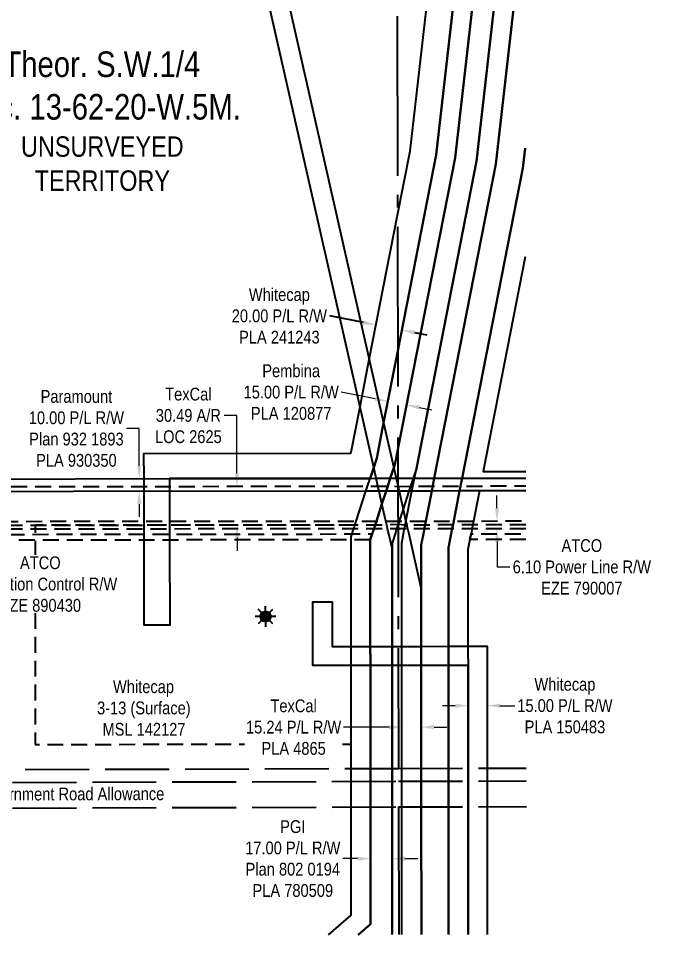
# Model space of a CAD drawing. Extents: x 500622 to 512229, y 6022177 to 6028063.
# Drawn here: x 508549 to 509062, y 6023004 to 6023735 of the extents above; entities that cross this region are included whole.
import ezdxf
from ezdxf.enums import TextEntityAlignment as Align

# ---------------------------------------------------------------- set-up
doc = ezdxf.new("R2010")
doc.units = 0
doc.header["$LTSCALE"] = 5
doc.header["$PDMODE"] = 3
doc.header["$PDSIZE"] = 30
for name, pattern in [('foc-ACCESSROAD', [3.75, 2.5, -1.25]), ('foc-FLOWLINE', [3.75, 2.5, -1.25]), ('foc-QUARTERLINE', [33, 25, -3, 2, -3]), ('foc-UNSURVEYED', [12.5, 10, -2.5])]:
    doc.linetypes.add(name, pattern=pattern)
doc.layers.get('Defpoints').update_dxf_attribs({"color": 9})
for name, color, linetype in [('C-RW', 13, 'Continuous'), ('C-SYMBOL', 7, 'Continuous'), ('C-WS', 13, 'foc-ACCESSROAD'), ('C-WS-S', 13, 'Continuous'), ('F-AR', 190, 'foc-ACCESSROAD'), ('F-EZE', 190, 'foc-FLOWLINE'), ('F-RW', 190, 'Continuous'), ('L-QSEC', 8, 'foc-QUARTERLINE'), ('L-ROAD-T', 7, 'Continuous'), ('L-UNS-T', 3, 'Continuous'), ('L-USEC', 7, 'foc-UNSURVEYED')]:
    doc.layers.add(name, color=color, linetype=linetype)
for name, color, linetype, lineweight in [('C-RW-T', 13, 'Continuous', 9), ('C-WS-T', 13, 'Continuous', 9), ('F-AR-T', 190, 'Continuous', 9), ('F-EZE-T', 190, 'Continuous', 9), ('F-RW-T', 190, 'Continuous', 9)]:
    doc.layers.add(name, color=color, linetype=linetype, lineweight=lineweight)
doc.styles.add('175L', font='ARIALN.TTF', dxfattribs={"height": 20})
doc.styles.add('80CG', font='ARIALN.TTF', dxfattribs={"height": 10})
doc.styles.add('80L', font='ARIALN.TTF', dxfattribs={"height": 10})
doc.dimstyles.new('Compass 5 000', dxfattribs={"dimscale": 5, "dimtxt": 9, "dimasz": 2, "dimexe": 0.2, "dimexo": 0.0625, "dimgap": 0.5, "dimtad": 0, "dimtih": 1, "dimtoh": 1, "dimzin": 0, "dimdsep": 46, "dimtxsty": '80CG', "dimcen": 0.1, "dimse1": 1, "dimse2": 1, "dimclrd": 256, "dimclrt": 256, "dimaunit": 1, "dimadec": 4, "dimazin": 0, "dimtfac": 0.06, "dimtofl": 0, "dimtmove": 0, "dimatfit": 1, "dimfxl": 0.2, "dimtolj": 1, "dimtzin": 0, "dimlwd": -1, "dimarcsym": 0})

# ---------------------------------------------------------------- blocks, each defined once
blk = doc.blocks.new('*D675')
at = {"layer": 'Defpoints', "color": 0, "transparency": 16777216}
for p in [(508915.78, 6023342.03), (508915.78, 6023335.93), (508923.66, 6023342.03)]:
    blk.add_point(p, dxfattribs=at)
at = {"layer": 'F-EZE-T', "transparency": 16777216}
for p, q in [((508923.65, 6023352.03), (508923.64, 6023362.03)), ((508923.67, 6023325.94), (508923.68, 6023306.04)), ((508923.68, 6023306.04), (508933.68, 6023306.04))]:
    blk.add_line(p, q, dxfattribs=at)
for points in [[(508925.32, 6023352.04), (508921.98, 6023352.03), (508923.66, 6023342.03)], [(508925.33, 6023325.94), (508922, 6023325.94), (508923.66, 6023335.94)]]:
    blk.add_solid(points, dxfattribs=at)
at = {"layer": 'F-EZE-T', "transparency": 16777216, "insert": (508990.05, 6023306.04), "char_height": 10, "attachment_point": 5, "style": '80CG'}
blk.add_mtext('\\A1;ATCO\\P6.10 Power Line R/W\\PEZE 790007', dxfattribs=at)
blk = doc.blocks.new('*D676')
at = {"layer": 'Defpoints', "color": 0, "transparency": 16777216}
for p in [(508645.83, 6023331.68), (508493.72, 6023326.93), (508645.84, 6023327.11)]:
    blk.add_point(p, dxfattribs=at)
at = {"layer": 'F-EZE-T', "transparency": 16777216}
for p, q in [((508493.7, 6023341.5), (508493.69, 6023351.5)), ((508493.73, 6023316.93), (508493.76, 6023292.59)), ((508493.76, 6023292.59), (508503.76, 6023292.59))]:
    blk.add_line(p, q, dxfattribs=at)
for points in [[(508495.37, 6023341.5), (508492.03, 6023341.5), (508493.71, 6023331.5)], [(508495.4, 6023316.93), (508492.06, 6023316.93), (508493.72, 6023326.93)]]:
    blk.add_solid(points, dxfattribs=at)
at = {"layer": 'F-EZE-T', "transparency": 16777216, "insert": (508566.35, 6023292.59), "char_height": 10, "attachment_point": 5, "style": '80CG', "bg_fill": 3, "box_fill_scale": 1.1, "bg_fill_color": 256, "bg_fill_true_color": 13158600, "bg_fill_transparency": 0}
blk.add_mtext('\\A1;ATCO\\PVegetation Control R/W\\PEZE 890430', dxfattribs=at)
blk = doc.blocks.new('*D677')
at = {"layer": 'C-RW-T', "transparency": 16777216}
for p, q in [((508890.99, 6023197.41), (508880.99, 6023197.41)), ((508925.99, 6023197.42), (508937.72, 6023197.43))]:
    blk.add_line(p, q, dxfattribs=at)
for points in [[(508890.99, 6023199.08), (508890.99, 6023195.75), (508900.99, 6023197.42)], [(508925.99, 6023199.09), (508925.99, 6023195.76), (508915.99, 6023197.42)]]:
    blk.add_solid(points, dxfattribs=at)
at = {"layer": 'Defpoints', "color": 0, "transparency": 16777216}
for p in [(508915.99, 6023197.42), (508900.99, 6023178.3), (508915.99, 6023178.3)]:
    blk.add_point(p, dxfattribs=at)
at = {"layer": 'C-RW-T', "transparency": 16777216, "insert": (508976.81, 6023197.43), "char_height": 10, "attachment_point": 5, "style": '80CG'}
blk.add_mtext('\\A1;Whitecap\\P15.00 P/L R/W\\PPLA 150483', dxfattribs=at)
blk = doc.blocks.new('*D678')
at = {"layer": 'Defpoints', "color": 0, "transparency": 16777216}
for p in [(508734.6, 6023793.86), (508780.25, 6023591.89), (508795.11, 6023595.25)]:
    blk.add_point(p, dxfattribs=at)
at = {"layer": 'F-RW-T', "transparency": 16777216}
for p, q in [((508759.21, 6023799.42), (508768.97, 6023801.62)), ((508724.85, 6023791.65), (508715.09, 6023789.45))]:
    blk.add_line(p, q, dxfattribs=at)
for points in [[(508758.84, 6023801.04), (508759.58, 6023797.79), (508749.46, 6023797.21)], [(508724.48, 6023793.28), (508725.21, 6023790.02), (508734.6, 6023793.86)]]:
    blk.add_solid(points, dxfattribs=at)
at = {"layer": 'F-RW-T', "transparency": 16777216, "insert": (508676.01, 6023789.45), "char_height": 10, "attachment_point": 5, "style": '80CG'}
blk.add_mtext('\\A1;Paramount\\P15.23 P/L R/W\\PPlan 782 1151\\PPLA 770641', dxfattribs=at)
blk = doc.blocks.new('*D689')
at = {"layer": 'Defpoints', "color": 0, "transparency": 16777216}
for p in [(508598.87, 6023375.15), (508643.71, 6023375.21), (508598.88, 6023365.16)]:
    blk.add_point(p, dxfattribs=at)
at = {"layer": 'F-RW-T', "transparency": 16777216}
for p, q in [((508643.67, 6023414.47), (508633.67, 6023414.47)), ((508643.7, 6023385.21), (508643.67, 6023414.47)), ((508643.74, 6023355.21), (508643.75, 6023345.21))]:
    blk.add_line(p, q, dxfattribs=at)
for points in [[(508645.37, 6023385.21), (508642.04, 6023385.2), (508643.71, 6023375.21)], [(508645.41, 6023355.22), (508642.07, 6023355.21), (508643.73, 6023365.21)]]:
    blk.add_solid(points, dxfattribs=at)
at = {"layer": 'F-RW-T', "transparency": 16777216, "insert": (508594.58, 6023414.47), "char_height": 10, "attachment_point": 5, "style": '80CG'}
blk.add_mtext('\\A1;Paramount\\P10.00 P/L R/W\\PPlan 932 1893\\PPLA 930350', dxfattribs=at)
blk = doc.blocks.new('GAS')
h = blk.add_hatch(color=255)
h.dxf.hatch_style = 1
edge = h.paths.add_edge_path()
edge.add_arc((0, 0), 0.9, 0, 360)
for p, q in [((0, 0.81), (0, 1.62)), ((-0.81, 0), (-1.62, 0)), ((-0.57, 0.57), (-1.14, 1.14)), ((0.57, 0.57), (1.14, 1.14)), ((1.62, 0), (0.81, 0)), ((-0.57, -0.57), (-1.14, -1.14)), ((0, -0.81), (0, -1.62)), ((1.14, -1.14), (0.57, -0.57))]:
    blk.add_line(p, q)
blk.add_circle((0, 0), 0.8)
blk = doc.blocks.new('*D1176')
at = {"layer": 'Defpoints', "color": 0, "transparency": 16777216}
for p in [(508824.58, 6023174.48), (508841.58, 6023174.49), (508824.61, 6023077.67)]:
    blk.add_point(p, dxfattribs=at)
at = {"layer": 'F-RW-T', "transparency": 16777216}
for p, q in [((508814.61, 6023077.66), (508802.98, 6023077.66)), ((508851.6, 6023077.67), (508861.6, 6023077.68))]:
    blk.add_line(p, q, dxfattribs=at)
for points in [[(508814.61, 6023079.33), (508814.61, 6023076), (508824.61, 6023077.67)], [(508851.6, 6023079.34), (508851.6, 6023076.01), (508841.6, 6023077.67)]]:
    blk.add_solid(points, dxfattribs=at)
at = {"layer": 'F-RW-T', "transparency": 16777216, "insert": (508763.89, 6023077.66), "char_height": 10, "attachment_point": 5, "style": '80CG'}
blk.add_mtext('\\A1;PGI\\P17.00 P/L R/W\\PPlan 802 0194\\PPLA 780509', dxfattribs=at)
blk = doc.blocks.new('*D1177')
at = {"layer": 'Defpoints', "color": 0, "transparency": 16777216}
for p in [(508843.76, 6023463.72), (508858.46, 6023460.84), (508838.28, 6023435.74)]:
    blk.add_point(p, dxfattribs=at)
at = {"layer": 'F-RW-T', "transparency": 16777216}
for p, q in [((508828.46, 6023437.66), (508801.7, 6023442.9)), ((508862.8, 6023430.94), (508872.61, 6023429.02))]:
    blk.add_line(p, q, dxfattribs=at)
for points in [[(508828.79, 6023439.3), (508828.14, 6023436.03), (508838.28, 6023435.74)], [(508863.12, 6023432.58), (508862.48, 6023429.31), (508852.98, 6023432.86)]]:
    blk.add_solid(points, dxfattribs=at)
at = {"layer": 'F-RW-T', "transparency": 16777216, "insert": (508762.62, 6023442.9), "char_height": 10, "attachment_point": 5, "style": '80CG'}
blk.add_mtext('\\A1;Pembina\\P15.00 P/L R/W\\PPLA 120877', dxfattribs=at)
blk = doc.blocks.new('*D1178')
at = {"layer": 'Defpoints', "color": 0, "transparency": 16777216}
for p in [(508849.18, 6023185.85), (508864.42, 6023185.85), (508849.18, 6023180.58)]:
    blk.add_point(p, dxfattribs=at)
at = {"layer": 'F-RW-T', "transparency": 16777216}
for p, q in [((508839.18, 6023180.58), (508803.61, 6023180.57)), ((508874.42, 6023180.59), (508884.42, 6023180.59))]:
    blk.add_line(p, q, dxfattribs=at)
for points in [[(508839.18, 6023182.25), (508839.18, 6023178.91), (508849.18, 6023180.58)], [(508874.42, 6023182.26), (508874.42, 6023178.92), (508864.42, 6023180.59)]]:
    blk.add_solid(points, dxfattribs=at)
at = {"layer": 'F-RW-T', "transparency": 16777216, "insert": (508764.53, 6023180.57), "char_height": 10, "attachment_point": 5, "style": '80CG', "bg_fill": 3, "box_fill_scale": 1.1, "bg_fill_color": 256, "bg_fill_true_color": 13158600, "bg_fill_transparency": 0}
blk.add_mtext('\\A1;TexCal\\P15.24 P/L R/W\\PPLA 4865', dxfattribs=at)
blk = doc.blocks.new('*D1303')
at = {"layer": 'C-RW', "transparency": 16777216}
for p, q in [((508819.19, 6023497.44), (508792.91, 6023502.58)), ((508859.02, 6023489.65), (508868.83, 6023487.73))]:
    blk.add_line(p, q, dxfattribs=at)
for points in [[(508819.5, 6023499.08), (508818.87, 6023495.81), (508829, 6023495.52)], [(508859.34, 6023491.29), (508858.7, 6023488.02), (508849.21, 6023491.57)]]:
    blk.add_solid(points, dxfattribs=at)
at = {"layer": 'Defpoints', "color": 0, "transparency": 16777216}
for p in [(508829.23, 6023496.71), (508829, 6023495.52), (508849.44, 6023492.76)]:
    blk.add_point(p, dxfattribs=at)
at = {"layer": 'C-RW', "transparency": 16777216, "insert": (508753.37, 6023502.58), "char_height": 10, "attachment_point": 5, "style": '80CG'}
blk.add_mtext('\\A1;Whitecap\\P20.00 P/L R/W\\PPLA 241243', dxfattribs=at)
blk = doc.blocks.new('*D1314')
at = {"layer": 'Defpoints', "color": 0, "transparency": 16777216}
for p in [(508720.21, 6023369.2), (508727.8, 6023369.21), (508727.84, 6023338.73)]:
    blk.add_point(p, dxfattribs=at)
at = {"layer": 'F-AR-T', "transparency": 16777216}
for p, q in [((508720.15, 6023424.65), (508710.15, 6023424.65)), ((508720.2, 6023379.2), (508720.15, 6023424.65)), ((508720.26, 6023328.72), (508720.27, 6023318.72))]:
    blk.add_line(p, q, dxfattribs=at)
for points in [[(508721.87, 6023379.2), (508718.53, 6023379.2), (508720.21, 6023369.2)], [(508721.93, 6023328.72), (508718.59, 6023328.72), (508720.25, 6023338.72)]]:
    blk.add_solid(points, dxfattribs=at)
at = {"layer": 'F-AR-T', "transparency": 16777216, "insert": (508682.18, 6023424.65), "char_height": 10, "attachment_point": 5, "style": '80CG'}
blk.add_mtext('\\A1;TexCal\\P30.49 A/R\\PLOC 2625', dxfattribs=at)

msp = doc.modelspace()

# ---------------------------------------------------------------- linework, layer by layer
at = {"layer": 'C-RW'}
for points in [[(508911.803, 6023942.567), (508876.055, 6023628.752), (508846.003, 6023475.207), (508834.975, 6023418.857), (508829.564, 6023391.213), (508827.227, 6023384.045), (508824.418, 6023375.431), (508667.467, 6023375.232), (508667.471, 6023369.136), (508667.474, 6023365.238), (508667.49, 6023341.839), (508667.492, 6023338.656), (508667.495, 6023335.753), (508667.498, 6023331.707), (508667.501, 6023327.138), (508667.548, 6023260.592), (508647.559, 6023260.577), (508647.511, 6023327.114), (508647.507, 6023331.683), (508647.504, 6023335.736), (508647.502, 6023338.63), (508647.5, 6023341.824), (508647.483, 6023365.214), (508647.48, 6023369.112), (508647.476, 6023375.206), (508647.461, 6023394.957), (508809.239, 6023395.075), (508809.515, 6023395.923), (508816.486, 6023431.56), (508823.731, 6023468.596), (508845.797, 6023581.397), (508855.596, 6023631.489), (508891.186, 6023942.513)], [(508901.036, 6023018.31), (508901.008, 6023118.251), (508901, 6023148.41), (508900.977, 6023228.892), (508885.734, 6023228.891), (508864.409, 6023228.888), (508849.166, 6023228.886), (508846.48, 6023228.886), (508841.561, 6023228.885), (508824.568, 6023228.883), (508809.593, 6023228.881), (508779.668, 6023228.877), (508779.584, 6023278.859), (508794.584, 6023278.862), (508794.669, 6023243.883), (508809.589, 6023243.885), (508824.565, 6023243.886), (508841.557, 6023243.888), (508846.451, 6023243.889), (508849.162, 6023243.889), (508864.405, 6023243.891), (508885.73, 6023243.893), (508900.973, 6023243.896), (508915.976, 6023243.897), (508916.003, 6023148.45), (508916.012, 6023118.29), (508916.039, 6023018.351)]]:
    msp.add_lwpolyline(points, dxfattribs=at)
at = {"layer": 'C-WS', "flags": 128}
msp.add_lwpolyline([(508812.519, 6023338.842), (508562.277, 6023338.67), (508562.389, 6023167.113), (508809.578, 6023167.282), (508809.576, 6023208.91), (508809.571, 6023329.755), (508812.519, 6023338.842)], dxfattribs=at)
at = {"layer": 'F-AR', "flags": 128}
msp.add_lwpolyline([(508946.213, 6023338.984), (508904.704, 6023338.934), (508889.168, 6023338.915), (508867.434, 6023338.89), (508853.055, 6023338.873), (508851.899, 6023338.871), (508846.267, 6023339.221), (508837.442, 6023338.854), (508828.257, 6023338.843), (508812.519, 6023338.842), (508594.743, 6023338.564), (508426.699, 6023338.555), (508416.697, 6023338.554), (508415.764, 6023338.554), (508401.724, 6023338.553), (508362.803, 6023338.551), (508347.808, 6023338.55), (508337.804, 6023338.55), (508331.977, 6023338.549), (508328.928, 6023338.549), (508328.878, 6023364.843), (508328.87, 6023369.036), (508331.918, 6023369.036), (508337.83, 6023369.036), (508347.824, 6023369.036), (508362.828, 6023369.037), (508594.73, 6023369.05), (508822.427, 6023369.322), (508830.553, 6023369.332), (508838.201, 6023369.342), (508846.209, 6023369.161), (508856.08, 6023369.364), (508857.869, 6023369.365), (508873.402, 6023369.384), (508895.137, 6023369.41), (508946.154, 6023369.471)], dxfattribs=at)
at = {"layer": 'F-EZE', "flags": 128}
for points in [[(508946.219, 6023335.954), (508904.116, 6023335.923), (508894.406, 6023335.916), (508888.581, 6023335.912), (508872.671, 6023335.9), (508866.848, 6023335.896), (508853.73, 6023335.885), (508851.314, 6023335.884), (508846.273, 6023335.88), (508845.154, 6023335.879), (508838.116, 6023335.873), (508831.462, 6023335.868), (508827.287, 6023335.865), (508811.553, 6023335.873), (508594.746, 6023335.694), (508416.703, 6023335.561), (508401.726, 6023335.55), (508362.8, 6023335.522), (508347.811, 6023335.511), (508337.815, 6023335.503), (508331.982, 6023335.499), (508331.979, 6023337.409), (508331.977, 6023338.549), (508331.971, 6023341.597), (508337.807, 6023341.601), (508347.812, 6023341.608), (508362.805, 6023341.618), (508415.816, 6023341.656), (508434.383, 6023341.669), (508813.527, 6023341.952), (508829.275, 6023341.964), (508831.458, 6023341.966), (508836.737, 6023341.97), (508846.261, 6023341.977), (508847.162, 6023341.978), (508852.442, 6023341.731), (508868.042, 6023341.994), (508872.667, 6023341.997), (508889.774, 6023342.01), (508894.402, 6023342.014), (508905.309, 6023342.021), (508946.207, 6023342.051)], [(508946.236, 6023327.476), (508902.453, 6023327.424), (508903.347, 6023331.996), (508946.227, 6023332.048)]]:
    msp.add_lwpolyline(points, dxfattribs=at)
msp.add_lwpolyline([(508824.544, 6023327.407), (508809.571, 6023327.319), (508679.758, 6023327.153), (508426.073, 6023326.85), (508416.726, 6023326.84), (508415.569, 6023326.838), (508401.732, 6023326.822), (508362.793, 6023326.777), (508347.797, 6023326.76), (508347.843, 6023331.33), (508362.797, 6023331.348), (508401.729, 6023331.393), (508415.645, 6023331.409), (508416.725, 6023331.41), (508426.149, 6023331.421), (508679.757, 6023331.723), (508810.249, 6023331.878), (508825.995, 6023331.902), (508824.544, 6023327.407)], close=True, dxfattribs=at)
at = {"layer": 'F-RW'}
for points in [[(508849.225, 6023018.169), (508849.197, 6023118.115), (508849.188, 6023148.273), (508849.139, 6023324.773), (508850.541, 6023331.932), (508851.138, 6023334.982), (508851.735, 6023338.032), (508852.435, 6023341.612), (508857.108, 6023365.477), (508859.064, 6023375.472), (508860.562, 6023383.113), (508907.686, 6023623.856), (508943.996, 6023942.652), (508965.253, 6024129.232), (508966.967, 6024144.23), (508967.172, 6024146.103), (508970.332, 6024173.877), (508970.535, 6024175.632), (508970.846, 6024178.356), (508970.989, 6024179.61), (508971.208, 6024181.483), (509035.64, 6024747.078), (509047.072, 6024847.439)], [(508864.468, 6023018.211), (508864.44, 6023118.154), (508864.432, 6023148.314), (508864.393, 6023288.709), (508864.383, 6023323.298), (508866.076, 6023331.951), (508866.673, 6023335.001), (508867.27, 6023338.051), (508872.641, 6023365.495), (508874.598, 6023375.491), (508922.751, 6023621.531), (508959.338, 6023942.693), (508980.602, 6024129.371), (508982.312, 6024144.379), (508985.675, 6024173.908), (508986.543, 6024181.525), (509050.974, 6024747.119), (509062.406, 6024847.474)], [(509062.406, 6024847.474), (509050.974, 6024747.119), (508986.543, 6024181.525), (508985.675, 6024173.908), (508982.312, 6024144.379), (508980.602, 6024129.371), (508959.338, 6023942.693), (508922.751, 6023621.531), (508874.598, 6023375.491), (508872.641, 6023365.495), (508867.27, 6023338.051), (508866.673, 6023335.001), (508866.076, 6023331.951), (508864.383, 6023323.298), (508864.393, 6023288.709), (508864.432, 6023148.314), (508864.44, 6023118.154), (508864.468, 6023018.211)], [(508841.62, 6023018.149), (508841.62, 6023018.668), (508841.604, 6023118.094), (508841.584, 6023148.253), (508841.536, 6023320.74), (508839.009, 6023331.919), (508838.321, 6023334.967), (508838.116, 6023335.873), (508837.632, 6023338.015), (508837.442, 6023338.854), (508836.737, 6023341.97), (508833.683, 6023355.483), (508831.432, 6023365.445), (508830.553, 6023369.332), (508829.173, 6023375.437), (508827.227, 6023384.045), (508701.119, 6023941.99)], [(508716.726, 6023942.033), (508834.975, 6023418.857), (508842.906, 6023383.773), (508844.786, 6023375.454), (508846.209, 6023369.161), (508847.044, 6023365.465), (508850.222, 6023351.404), (508852.442, 6023341.731), (508853.055, 6023338.873), (508853.245, 6023338.034), (508853.73, 6023335.885), (508853.934, 6023334.986), (508854.623, 6023331.938), (508864.393, 6023288.709), (508864.432, 6023148.314), (508864.44, 6023118.154), (508864.468, 6023018.211)], [(508791.953, 6023018.014), (508809.632, 6023033.292), (508809.609, 6023118.004), (508809.601, 6023148.163), (508809.606, 6023183.897), (508809.568, 6023327.326), (508809.57, 6023329.788), (508810.239, 6023331.876), (508811.238, 6023334.913), (508811.553, 6023335.873), (508812.238, 6023337.988), (508812.519, 6023338.842), (508813.527, 6023341.952), (508821.159, 6023365.432), (508822.427, 6023369.322), (508824.418, 6023375.431), (508827.227, 6023384.045), (508829.564, 6023391.213), (508834.975, 6023418.857), (508846.003, 6023475.207), (508876.055, 6023628.752), (508911.803, 6023942.567)], [(508926.897, 6023942.608), (508890.881, 6023626.456), (508846.153, 6023397.973), (508844.102, 6023387.44), (508842.906, 6023383.773), (508840.193, 6023375.45), (508838.201, 6023369.342), (508836.933, 6023365.454), (508833.683, 6023355.483), (508829.275, 6023341.964), (508828.257, 6023338.843), (508827.992, 6023338.03), (508827.287, 6023335.865), (508826.99, 6023334.952), (508825.996, 6023331.902), (508824.544, 6023327.42), (508824.589, 6023148.205), (508824.599, 6023118.046), (508824.627, 6023026.44), (508814.887, 6023018.023)], [(508814.95, 6023018.076), (508824.627, 6023026.44), (508824.599, 6023118.046), (508824.589, 6023148.205), (508824.544, 6023327.42), (508825.996, 6023331.902), (508826.99, 6023334.952), (508827.287, 6023335.865), (508827.992, 6023338.03), (508828.257, 6023338.843), (508829.275, 6023341.964), (508833.683, 6023355.483), (508836.933, 6023365.454), (508838.201, 6023369.342), (508840.193, 6023375.45), (508842.906, 6023383.773), (508844.102, 6023387.44), (508846.153, 6023397.973), (508890.881, 6023626.456), (508926.897, 6023942.608)], [(508926.897, 6023942.608), (508890.881, 6023626.456), (508846.153, 6023397.973), (508844.102, 6023387.44), (508842.906, 6023383.773), (508840.193, 6023375.45), (508838.201, 6023369.342), (508836.933, 6023365.454), (508833.683, 6023355.483), (508829.275, 6023341.964), (508828.257, 6023338.843), (508827.992, 6023338.03), (508827.287, 6023335.865), (508826.99, 6023334.952), (508825.996, 6023331.902), (508824.544, 6023327.42), (508824.589, 6023148.205), (508824.599, 6023118.046), (508824.627, 6023026.44), (508814.95, 6023018.076)], [(508943.996, 6023942.652), (508907.686, 6023623.856), (508860.562, 6023383.113), (508858.071, 6023375.471), (508856.08, 6023369.364), (508854.812, 6023365.474), (508850.222, 6023351.404), (508847.162, 6023341.978), (508846.267, 6023339.221), (508845.852, 6023338.025), (508845.154, 6023335.879), (508844.861, 6023334.976), (508843.868, 6023331.925), (508841.535, 6023324.754), (508841.536, 6023320.74), (508841.584, 6023148.253), (508841.604, 6023118.094), (508841.62, 6023018.668), (508841.017, 6023018.147)], [(508885.793, 6023018.215), (508885.765, 6023118.211), (508885.757, 6023148.37), (508885.708, 6023321.236), (508887.811, 6023331.977), (508888.407, 6023335.027), (508889.004, 6023338.077), (508894.376, 6023365.522), (508896.332, 6023375.517), (508943.843, 6023618.274), (508945.642, 6023634.066)], [(508885.793, 6023018.215), (508885.765, 6023118.211), (508885.757, 6023148.37), (508885.708, 6023321.236), (508887.811, 6023331.977), (508888.407, 6023335.027), (508889.004, 6023338.077), (508894.376, 6023365.522), (508896.332, 6023375.517), (508943.843, 6023618.274), (508945.642, 6023634.066)], [(508945.642, 6023634.066), (508943.843, 6023618.274), (508896.332, 6023375.517), (508894.376, 6023365.522), (508889.004, 6023338.077), (508888.407, 6023335.027), (508887.811, 6023331.977), (508885.708, 6023321.236), (508885.757, 6023148.37), (508885.765, 6023118.211), (508885.793, 6023018.269)], [(508945.807, 6023548.946), (508912.895, 6023380.787), (508946.132, 6023380.827)], [(508362.832, 6023374.858), (508824.418, 6023375.431), (508829.173, 6023375.437), (508840.193, 6023375.45), (508844.786, 6023375.454), (508846.197, 6023375.456), (508858.071, 6023375.471), (508859.064, 6023375.472), (508874.598, 6023375.491), (508896.332, 6023375.517), (508946.142, 6023375.577)], [(508946.162, 6023365.583), (508909.912, 6023365.54), (508894.376, 6023365.522), (508872.641, 6023365.495), (508857.108, 6023365.477), (508854.812, 6023365.474), (508847.044, 6023365.465), (508846.216, 6023365.464), (508836.933, 6023365.454), (508831.432, 6023365.445), (508821.159, 6023365.432), (508362.825, 6023364.87)], [(508946.162, 6023365.583), (508909.912, 6023365.54), (508904.54, 6023338.095), (508903.944, 6023335.046), (508903.347, 6023331.996), (508902.452, 6023327.424), (508900.952, 6023319.76), (508901, 6023148.41), (508901.008, 6023118.251), (508901.036, 6023018.256)]]:
    msp.add_lwpolyline(points, dxfattribs=at)
at = {"layer": 'L-QSEC', "flags": 128}
for points in [[(508845.175, 6023902.399), (508846.637, 6023148.267)], [(508846.695, 6023118.108), (508846.889, 6023018.163)]]:
    msp.add_lwpolyline(points, dxfattribs=at)
at = {"layer": 'L-USEC'}
for p, q in [((508054.591, 6023146.122), (508846.613, 6023148.272)), ((508846.613, 6023148.272), (508946.582, 6023148.543)), ((508044.554, 6023136.04), (508846.64, 6023138.217)), ((508846.64, 6023138.217), (508946.602, 6023138.488)), ((508044.59, 6023115.931), (508846.695, 6023118.108)), ((508846.695, 6023118.108), (508946.641, 6023118.379))]:
    msp.add_line(p, q, dxfattribs=at)

# ---------------------------------------------------------------- block references
at = {"layer": 'C-WS-S', "xscale": 5, "yscale": 5, "zscale": 5}
msp.add_blockref('GAS', (508742.588, 6023267.247), dxfattribs=at)

# ---------------------------------------------------------------- texts
at = {"layer": 'C-SYMBOL', "color": 3, "insert": (508614.448, 6023709.68), "char_height": 20, "width": 215.98445, "attachment_point": 2, "style": '175L'}
msp.add_mtext('Theor. S.W.1/4\\PSec. 13-62-20-W.5M.', dxfattribs=at)
at = {"layer": 'C-WS-T', "insert": (508609.158, 6023217.309), "char_height": 10, "attachment_point": 1, "style": '80L'}
msp.add_mtext_dynamic_manual_height_columns('\\pi14.04;Whitecap\\P\\pi1.571;3-13 (Surface)\\P\\pi5.8206;MSL 142127', width=75.20875, gutter_width=50, heights=[0], dxfattribs=at)
at = {"layer": 'L-ROAD-T', "style": '80L'}
msp.add_text('Theoretic Government Road Allowance', height=10, rotation=0.155493, dxfattribs=at).set_placement((508563.382, 6023128.233), align=Align.MIDDLE_CENTER)
at = {"layer": 'L-UNS-T', "color": 3, "insert": (508614.86, 6023621.765), "char_height": 16, "attachment_point": 5, "style": '80L'}
msp.add_mtext_dynamic_manual_height_columns('UNSURVEYED TERRITORY', width=126.41375, gutter_width=47.5, heights=[0], dxfattribs=at)

# ---------------------------------------------------------------- dimensions: what is measured, and where the dimension line sits
at = {"layer": 'C-RW', "color": 3}
dim = msp.add_linear_dim(base=(508828.999, 6023495.525), p1=(508849.438, 6023492.758), p2=(508829.231, 6023496.711), angle=168.931829, text='Whitecap\\P20.00 P/L R/W\\PPLA 241243', dimstyle='Compass 5 000', dxfattribs=at)
dim.commit()
dim.dimension.update_dxf_attribs({"geometry": '*D1303', "text_midpoint": (508753.368, 6023502.585), "dimtype": 161})
at = {"layer": 'C-RW-T'}
dim = msp.add_linear_dim(base=(508915.989, 6023197.421), p1=(508900.992, 6023178.296), p2=(508915.995, 6023178.3), angle=0.016135, text='Whitecap\\P15.00 P/L R/W\\PPLA 150483', dimstyle='Compass 5 000', dxfattribs=at)
dim.commit()
dim.dimension.update_dxf_attribs({"geometry": '*D677', "text_midpoint": (508976.809, 6023197.427), "dimtype": 161})
at = {"layer": 'F-AR-T'}
dim = msp.add_linear_dim(base=(508720.211, 6023369.2), p1=(508727.837, 6023338.73), p2=(508727.8, 6023369.209), angle=90.068466, text='TexCal\\P30.49 A/R\\PLOC 2625', dimstyle='Compass 5 000', dxfattribs=at)
dim.commit()
dim.dimension.update_dxf_attribs({"geometry": '*D1314', "text_midpoint": (508682.181, 6023424.645), "dimtype": 161})
at = {"layer": 'F-EZE-T'}
dim = msp.add_linear_dim(base=(508923.656, 6023342.035), p1=(508915.781, 6023335.931), p2=(508915.776, 6023342.029), angle=90.042198, text='ATCO\\P6.10 Power Line R/W\\PEZE 790007', dimstyle='Compass 5 000', dxfattribs=at)
dim.commit()
dim.dimension.update_dxf_attribs({"geometry": '*D675', "text_midpoint": (508990.047, 6023306.042), "dimtype": 161})
at = {"layer": 'F-RW-T'}
dim = msp.add_linear_dim(base=(508734.601, 6023793.855), p1=(508795.107, 6023595.246), p2=(508780.25, 6023591.888), angle=192.736109, text='Paramount\\P15.23 P/L R/W\\PPlan 782 1151\\PPLA 770641', dimstyle='Compass 5 000', dxfattribs=at)
dim.commit()
dim.dimension.update_dxf_attribs({"geometry": '*D678', "text_midpoint": (508676.007, 6023789.446), "dimtype": 161})
at = {"layer": 'F-RW-T', "color": 5}
for base, p1, p2, angle, text, picture, middle in [((508838.279, 6023435.74), (508858.461, 6023460.844), (508843.755, 6023463.722), 168.92659, 'Pembina\\P15.00 P/L R/W\\PPLA 120877', '*D1177', (508762.616, 6023442.899)), ((508824.606, 6023077.667), (508841.577, 6023174.489), (508824.582, 6023174.485), 180.014384, 'PGI\\P17.00 P/L R/W\\PPlan 802 0194\\PPLA 780509', '*D1176', (508763.894, 6023077.662))]:
    dim = msp.add_linear_dim(base=base, p1=p1, p2=p2, angle=angle, text=text, dimstyle='Compass 5 000', dxfattribs=at)
    dim.commit()
    dim.dimension.update_dxf_attribs({"geometry": picture, "text_midpoint": middle, "dimtype": 161})

# ---------------------------------------------------------------- next in the draw order: dimensions: what is measured, and where the dimension line sits
at = {"layer": 'F-EZE-T'}
dim = msp.add_linear_dim(base=(508493.717, 6023326.931), p1=(508645.832, 6023331.682), p2=(508645.838, 6023327.112), angle=270.068378, text='ATCO\\PVegetation Control R/W\\PEZE 890430', dimstyle='Compass 5 000', override={"dimtfill": 1}, dxfattribs=at)
dim.commit()
dim.dimension.update_dxf_attribs({"geometry": '*D676', "text_midpoint": (508566.35, 6023292.593), "dimtype": 161})
at = {"layer": 'F-RW-T', "color": 5}
dim = msp.add_linear_dim(base=(508849.179, 6023180.584), p1=(508864.422, 6023185.853), p2=(508849.178, 6023185.849), angle=180.015909, text='TexCal\\P15.24 P/L R/W\\PPLA 4865', dimstyle='Compass 5 000', override={"dimtfill": 1}, dxfattribs=at)
dim.commit()
dim.dimension.update_dxf_attribs({"geometry": '*D1178', "text_midpoint": (508764.526, 6023180.572), "dimtype": 161})

# ---------------------------------------------------------------- next in the draw order: dimensions: what is measured, and where the dimension line sits
at = {"layer": 'F-RW-T'}
dim = msp.add_linear_dim(base=(508643.714, 6023375.207), p1=(508598.883, 6023365.159), p2=(508598.87, 6023375.151), angle=90.071198, text='Paramount\\P10.00 P/L R/W\\PPlan 932 1893\\PPLA 930350', dimstyle='Compass 5 000', dxfattribs=at)
dim.commit()
dim.dimension.update_dxf_attribs({"geometry": '*D689', "text_midpoint": (508594.58, 6023414.468), "dimtype": 161})

doc.saveas('drawing.dxf')
